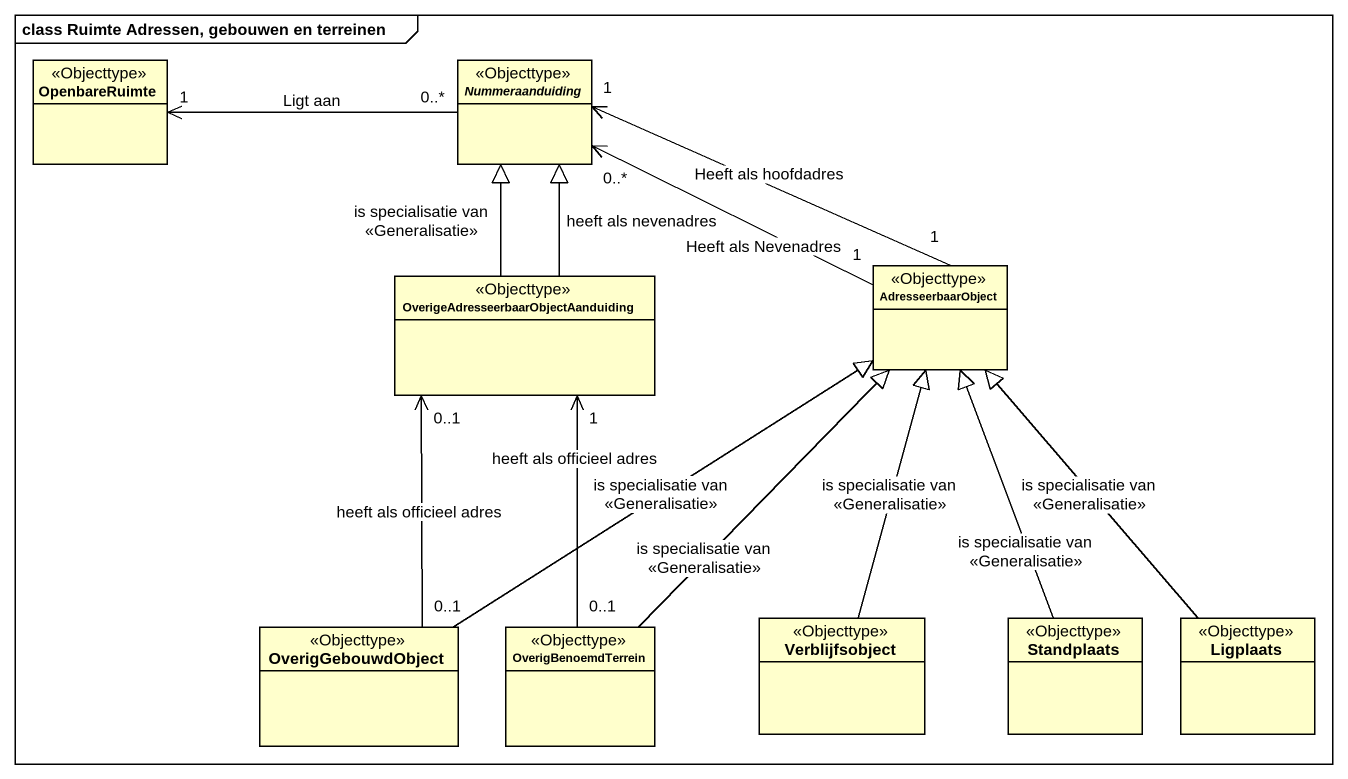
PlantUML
@startuml
mainframe class Ruimte Adressen, gebouwen en terreinen
hide circle
hide empty members
class OpenbareRuimte <<Objecttype>>
abstract class Nummeraanduiding <<Objecttype>>
class "OverigeAdresseerbaarObjectAanduiding" as OverigeAdresseerbaarObjectAa <<Objecttype>>
class AdresseerbaarObject <<Objecttype>>
class OverigGebouwdObject <<Objecttype>>
class OverigBenoemdTerrein <<Objecttype>>
class Verblijfsobject <<Objecttype>>
class Standplaats <<Objecttype>>
class Ligplaats <<Objecttype>>
Nummeraanduiding "0..*" -left-> "1" OpenbareRuimte : Ligt aan
OverigeAdresseerbaarObjectAa -up-|> Nummeraanduiding : heeft als nevenadres
OverigeAdresseerbaarObjectAa -up-|> Nummeraanduiding : is specialisatie van\n<<Generalisatie>>
AdresseerbaarObject "1" -left-> "0..*" Nummeraanduiding : Heeft als Nevenadres
AdresseerbaarObject "1" -left-> "1" Nummeraanduiding : Heeft als hoofdadres
OverigGebouwdObject "0..1" -up-> "0..1" OverigeAdresseerbaarObjectAa : heeft als officieel adres
OverigGebouwdObject -up-|> AdresseerbaarObject : is specialisatie van\n<<Generalisatie>>
OverigBenoemdTerrein "0..1" -up-> "1" OverigeAdresseerbaarObjectAa : heeft als officieel adres
OverigBenoemdTerrein -up-|> AdresseerbaarObject : is specialisatie van\n<<Generalisatie>>
Verblijfsobject -up-|> AdresseerbaarObject : is specialisatie van\n<<Generalisatie>>
Standplaats -up-|> AdresseerbaarObject : is specialisatie van\n<<Generalisatie>>
Ligplaats -up-|> AdresseerbaarObject : is specialisatie van\n<<Generalisatie>>
@enduml
